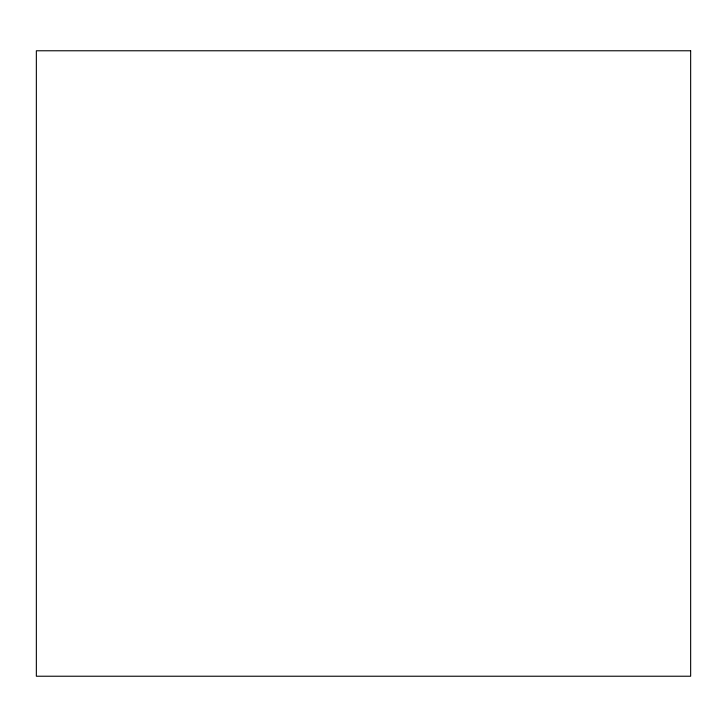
<?xml version="1.0" encoding="UTF-8"?>
<svg xmlns="http://www.w3.org/2000/svg" width="727" height="727" viewBox="0 0 727 727"><rect width="100%" height="100%" fill="white"/><g stroke="black" fill="none" stroke-linecap="round" stroke-linejoin="round"><path stroke-width="1.09" d="M690.65 50.772L36.35 50.772L36.35 676.228L690.65 676.228L690.65 50.772"/></g></svg>
